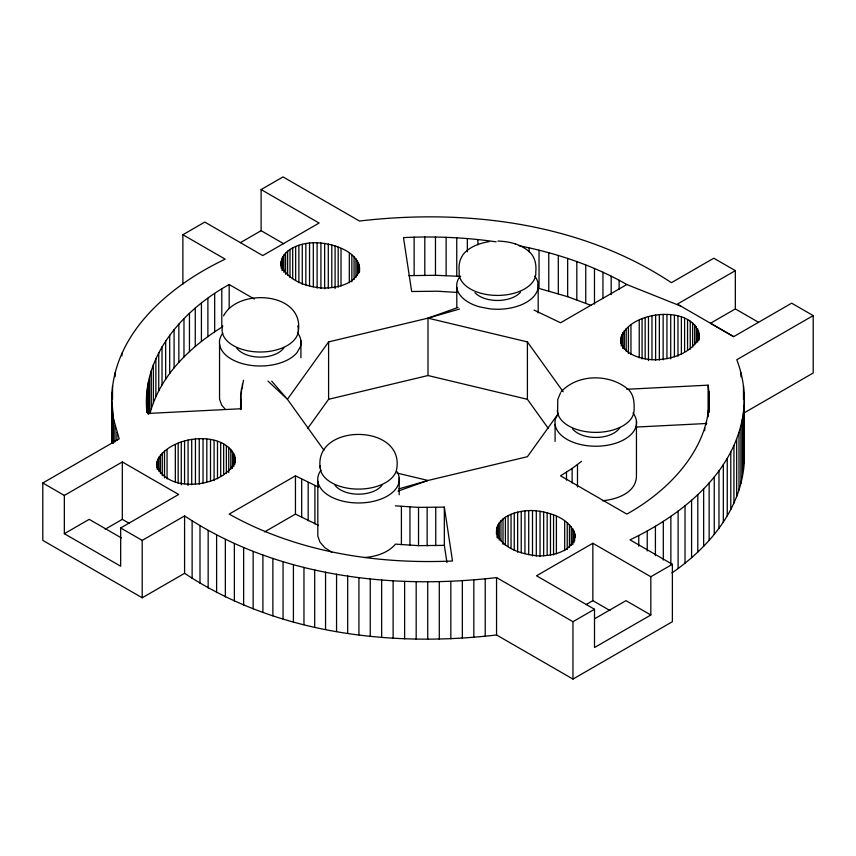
<?xml version="1.0" encoding="UTF-8"?>
<svg xmlns="http://www.w3.org/2000/svg" width="856" height="856" viewBox="0 0 856 856"><rect width="100%" height="100%" fill="white"/><g stroke="black" fill="none" stroke-linecap="round" stroke-linejoin="round"><path stroke-width="1.28" d="M146.858 411.704C141.368 356.075 183.484 309.637 229.183 284.524L254.328 299.033M626.731 389.266L708.094 385.157C716.643 441.268 672.495 488.819 626.817 514.092L560.541 475.829L572.14 468.489L581.513 461.363M111.687 443.322L111.687 399.271C112.639 333.187 170.012 285.358 225.181 259.165L182.874 234.737L182.874 284.128M671.907 572.953C708.468 547.701 741.007 509.609 744.089 463.524L744.089 406.129C745.095 390.357 742.441 374.457 736.791 359.723L813.2 315.607L813.2 373.002L743.736 413.106M744.089 463.524L744.313 399.452M240.557 409.361L240.793 393.835L243.521 380.267M359.477 272.101C361.532 250.904 329.935 242.173 313.317 242.772C299.215 242.944 277.772 250.776 281.346 268.41M359.584 267.233C357.99 283.753 337.221 288.119 323.504 288.065C307.764 287.263 288.226 281.046 281.346 265.735M496.523 529.179C497.539 547.894 523.241 554.881 538.884 555.897C552.602 555.951 573.37 551.585 574.965 535.064C570.438 517.88 548.45 511.524 532.496 510.54C518.04 510.187 494.811 516.05 496.523 534.519M120.664 527.959L178.658 494.479L122.322 461.951L64.339 495.431L64.339 533.695L120.664 566.223L120.664 527.959L142.203 540.393L184.586 515.922L184.586 573.317C275.45 633.536 390.165 647.404 496.555 634.97L572.964 679.086L672.377 621.702L672.377 564.307L629.995 539.836C683.634 514.328 738.995 469.602 744.089 406.129M156.776 463.321C164.277 435.437 228.499 427.294 235.325 459.64C227.824 487.524 163.614 495.656 156.776 463.321L156.776 467.323M620.675 342.978C620.621 310.46 697.918 301.644 699.224 337.96M698.913 340.142L699.224 335.285M149.939 413.641C159.847 375.977 189.679 347.269 221.79 327.217L221.79 288.954M698.913 337.478C691.284 353.817 669.916 360.13 652.957 359.745C640.299 359.028 621.809 354.127 620.675 338.976M560.487 392.925L557.77 399.463L557.62 412.667M223.555 315.875C238.182 287.413 304.533 292.078 298.305 331.4M558.305 413.726L555.705 418.242A40.788 23.551 0 0 0 600.463 446.072A40.788 23.551 0 0 0 632.991 413.063M459.544 309.037L428 318.143L328.597 341.908L287.423 399.303L323.932 450.203M307.614 428.546L328.597 399.303L328.597 341.908M558.487 413.384L527.403 456.697L428 480.473L398.982 488.84M466.017 251.418C460.239 256.404 458.249 264.279 459.244 271.641A38.338 22.138 0 0 0 497.026 295.427A38.338 22.138 0 0 0 535.77 272.165C536.584 264.879 535.064 256.971 529.415 251.846M561.033 391.898C577.607 373.655 609.847 373.612 628.079 389.309M466.798 250.722C473.165 245.554 481.072 242.89 489.086 241.649M182.874 234.737L204.787 222.089L262.771 255.559L319.106 223.042L261.112 189.561L261.112 230.692L283.71 243.735M261.112 189.561L283.036 176.914L359.445 221.03C465.835 208.596 580.55 222.464 671.414 282.683L713.797 258.212L735.336 270.646L735.336 308.909L710.48 323.258L733.474 336.536M240.429 242.644L261.112 230.692M184.586 573.317L142.203 597.788L42.8 540.393L42.8 482.998L119.209 438.882L113.57 419.194L111.687 399.271M64.339 533.695L89.184 519.346L121.381 537.932M105.181 529.243L122.322 519.346L129.224 523.326M318.411 487.064L295.459 475.829L229.183 514.092C296.636 552.013 375.934 564.393 452.503 561.012L444.339 507.116L418.531 507.383L395.333 505.843M680.659 306.041L626.817 284.524L560.541 322.776L534.101 310.086M264.611 531.897L295.459 514.092L318.336 525.295M735.336 270.646L677.342 304.126L733.678 336.654L791.661 303.174L813.2 315.607M592.844 543.26L536.519 575.788L594.503 609.258L594.503 647.521L650.838 615.004L650.838 576.741L592.844 543.26L592.844 600.655L609.986 610.553M585.953 604.636L592.844 600.655M184.586 515.922C275.45 576.142 390.165 590.009 496.555 577.586L572.964 621.702L594.503 609.258M650.838 576.741L672.377 564.307M594.941 618.578L625.982 600.655L650.838 615.004M328.597 399.303L428 375.527L428 318.143L458.024 307.465M397.976 491.141L428 480.473L397.013 473.058M602.303 500.749C616.416 499.615 636.308 492.885 636.447 475.99L636.447 420.992M364.538 557.545C375.88 556.614 387.918 552.987 395.536 544.127L418.531 545.647L444.339 545.368L446.928 562.467M636.072 427.058L706.756 423.485M496.116 241.831C465.482 237.401 434.409 236.085 403.497 237.594L411.661 291.5L437.47 291.222L457.029 292.41M408.815 275.643L435.469 275.29L460.721 276.37M497.892 241.071C508.785 241.435 520.127 243.928 528.623 251.15M519.132 245.736C556.657 253.248 593.529 265.435 626.817 284.524M428 318.143L527.403 341.908L563.141 391.727M428 375.527L527.403 399.303L548.386 428.546M514.895 243.714L515.494 243.864M591.207 305.421L567.656 296.679L539.034 288.429L539.034 250.166M735.336 308.909L758.32 322.188M42.8 482.998L64.339 495.431M331.818 552.227L324.745 547.637L319.973 542.137L317.822 536.113L317.822 481.115M267.949 381.059L287.423 399.303L271.705 381.145M225.289 409.296L221.693 405.156L219.553 399.142L219.553 344.133M628.914 390.047C634.157 395.568 634.382 403.454 634.061 410.591A38.338 22.138 0 0 1 595.605 432.376A38.338 22.138 0 0 1 557.384 410.452M146.858 401.154L147.906 413.448L241.274 408.74L240.557 398.81M744.228 454.183L744.313 456.847M744.11 392.786L744.11 399.452M743.479 386.12L743.479 399.463M743.447 412.795L743.447 470.19M742.377 419.44L742.377 476.835M740.975 372.852L740.975 376.854M740.9 426.063L740.9 483.458M738.995 432.644L738.995 490.039M736.674 439.182L736.674 496.576M733.945 445.676L733.945 503.06M730.799 452.096L730.799 509.491M727.258 458.452L727.258 515.847M723.32 464.722L723.32 522.117M718.976 470.907L718.976 528.302M714.246 477.006L714.246 534.401M709.143 397.452L709.143 411.971M709.143 482.987L709.143 540.382M708.822 391.299L708.822 412.41M708.575 409.767L708.575 412.41M708.094 385.157L708.094 416.819M706.393 422.019L706.393 424.651M704.702 428.096L704.702 430.739M703.653 488.862L703.653 546.256M699.117 333.091L699.117 337.093M698.603 330.919L698.603 340.26M697.801 494.618L697.801 552.013M697.683 328.779L697.683 342.132M696.377 326.725L696.377 342.732M694.687 324.756L694.687 344.775M692.632 322.905L692.632 346.926M691.595 500.257L691.595 557.641M690.246 321.193L690.246 349.216M687.561 319.63L687.561 350.329M685.025 505.746L685.025 563.141M684.597 318.261L684.597 351.623M681.387 317.073L681.387 354.448M677.973 316.099L677.973 356.139M678.113 511.096L678.113 568.491M674.41 315.34L674.41 356.717M670.869 516.296L670.869 564.35M670.708 314.815L670.708 358.857M666.942 314.516L666.942 358.557M663.304 521.347L663.304 560.049M663.143 314.452L663.143 359.83M659.345 314.634L659.345 360.012M655.61 315.051L655.61 360.43M655.418 526.226L655.418 555.598M651.972 315.693L651.972 359.734M648.473 316.56L648.473 360.601M647.232 530.945L647.232 550.964M645.167 317.64L645.167 359.017M642.075 318.924L642.075 358.964M639.239 320.39L639.239 357.765M638.758 535.481L638.758 546.16M630.958 325.173L630.958 354.534M628.411 326.81L628.411 353.507M626.196 328.597L626.196 351.281M624.324 330.502L624.324 349.195M622.815 332.524L622.815 348.542M621.702 334.621L621.702 345.3M621.296 343.342L621.296 346.017M620.985 336.783L620.985 343.459M619.123 280.244L619.123 289.489M611.173 276.146L611.173 294.625M602.945 272.229L602.945 298.616M594.471 268.484L594.471 304.105M585.75 264.932L585.75 303.195M577.49 464.594L577.49 487.021M576.816 261.572L576.816 299.835M574.965 535.064L574.965 537.729M574.654 532.871L574.654 540.874M573.937 530.709L573.937 542.725M572.964 621.702L572.964 679.086M572.825 528.612L572.825 544.63M572.14 468.489L572.14 482.998M571.316 526.59L571.316 545.283M569.443 524.685L569.443 547.369M567.656 258.416L567.656 296.679M567.228 522.898L567.228 549.595M566.49 472.234L566.49 480.152M564.682 521.261L564.682 550.622M558.305 255.463L558.305 293.726M556.4 516.478L556.4 553.853M555.084 424.373L555.084 441.396M553.565 515.012L553.565 555.052M550.472 513.728L550.472 555.105M548.76 252.713L548.76 290.976M547.166 512.648L547.166 555.362M543.667 511.781L543.667 555.822M540.029 511.139L540.029 556.518M538.178 284.01L538.178 312.825M536.295 510.722L536.295 556.1M532.496 510.54L532.496 555.918M529.158 247.844L529.158 251.803M528.698 510.604L528.698 554.645M527.403 341.908L527.403 399.303M524.921 510.904L524.921 553.607M521.229 511.428L521.229 552.805M517.655 512.188L517.655 552.227M514.253 513.161L514.253 550.536M511.043 514.349L511.043 547.712M508.079 515.719L508.079 546.417M505.393 517.281L505.393 545.304M503.007 518.993L503.007 544.352M500.953 520.844L500.953 540.864M499.262 522.813L499.262 540.157M497.946 524.867L497.946 538.221M497.036 527.007L497.036 537.686M496.555 577.586L496.555 634.97M485.224 578.913L485.224 636.297M477.873 239.552L477.873 244.827M473.817 579.994L473.817 637.388M467.344 238.567L467.344 251.771M462.347 580.839L462.347 638.234M456.751 237.829L456.751 276.092M456.804 287.402L456.804 307.047M450.834 581.449L450.834 638.843M446.126 237.315L446.126 275.579M444.339 507.116L444.339 545.368M439.289 581.802L439.289 639.197M435.747 507.426L435.747 545.689M435.469 237.037L435.469 275.29M427.733 581.92L427.733 639.314M427.144 507.522L427.144 545.786M424.801 236.984L424.801 275.247M418.531 507.383L418.531 545.647M416.177 581.791L416.177 639.186M414.133 237.176L414.133 275.439M409.949 507.02L409.949 545.283M404.631 581.427L404.631 638.822M401.4 506.431L401.4 544.694M399.196 477.734L399.196 494.757M393.118 580.807L393.118 638.202M381.648 579.951L381.648 637.346M370.252 578.849L370.252 636.243M359.274 265.039L359.274 271.716M358.921 577.511L358.921 634.906M358.557 262.888L358.557 273.556M357.444 260.78L357.444 275.461M355.935 258.769L355.935 277.451M354.063 256.854L354.063 279.538M351.848 255.067L351.848 281.763M349.302 253.43L349.302 282.801M347.686 575.938L347.686 633.333M341.02 248.647L341.02 286.022M338.184 247.181L338.184 287.22M336.558 574.13L336.558 631.514M335.092 245.897L335.092 288.611M331.786 244.816L331.786 287.53M328.287 243.949L328.287 288.001M325.558 572.076L325.558 629.47M324.649 243.307L324.649 288.686M320.914 242.89L320.914 288.269M320.23 468.093C313.531 422.95 404.182 423.292 396.756 468.617A38.338 22.138 0 0 1 356.15 489.054A38.338 22.138 0 0 1 320.23 465.867M317.116 242.719L317.116 288.098M314.922 485.609L314.922 523.872M314.687 569.807L314.687 627.191M313.317 242.772L313.317 286.824M309.54 243.072L309.54 285.786M308.171 482.527L308.171 520.78M305.849 243.596L305.849 284.973M303.966 567.303L303.966 624.687M302.275 244.356L302.275 284.395M301.687 479.264L301.687 517.516M300.916 340.752L300.916 357.776M298.872 245.33L298.872 282.705M295.662 246.517L295.662 279.891M295.459 475.829L295.459 514.092M293.415 564.564L293.415 621.959M292.699 247.898L292.699 278.596M290.002 249.449L290.002 277.472M287.627 251.161L287.627 275.183M285.572 253.012L285.572 274.369M283.882 254.981L283.882 272.336M283.047 561.622L283.047 619.016M282.566 257.046L282.566 270.389M282.063 267.896L282.063 270.56M281.656 259.175L281.656 268.517M281.143 261.348L281.143 265.36M272.871 558.454L272.871 615.849M262.899 555.073L262.899 612.468M253.151 551.489L253.151 608.884M243.639 547.69L243.639 605.085M242.451 383.948L242.451 387.907M241.424 388.881L241.424 392.84M240.793 393.835L240.793 409.671M235.218 457.436L235.218 462.775M234.704 455.264L234.704 464.605M234.362 543.71L234.362 601.094M233.795 453.134L233.795 466.477M232.479 451.069L232.479 468.425M230.788 449.1L230.788 469.12M229.183 284.524L229.183 308.267M228.734 447.249L228.734 472.608M226.359 445.537L226.359 473.561M225.353 539.526L225.353 596.921M223.662 443.986L223.662 474.684M220.698 442.606L220.698 475.979M217.488 441.429L217.488 478.793M216.611 535.15L216.611 592.545M214.685 293.555L214.685 331.818M214.086 440.444L214.086 480.484M210.512 439.684L210.512 481.061M208.158 530.602L208.158 587.997M207.89 298.305L207.89 336.558M206.82 439.16L206.82 481.875M203.043 438.861L203.043 482.912M201.417 303.195L201.417 341.458M199.994 525.873L199.994 583.268M199.245 438.807L199.245 484.186M195.446 438.978L195.446 484.357M195.264 308.224L195.264 346.487M192.129 520.983L192.129 578.378M191.712 439.396L191.712 484.774M189.444 313.392L189.444 351.645M188.074 440.038L188.074 485.416M184.575 440.904L184.575 483.619M183.976 318.678L183.976 356.931M181.269 441.985L181.269 484.699M178.851 324.071L178.851 362.334M178.176 443.269L178.176 483.308M175.341 444.735L175.341 482.11M174.089 329.581L174.089 367.845M169.691 335.199L169.691 373.462M167.059 449.518L167.059 478.889M165.668 340.902L165.668 379.165M164.513 451.155L164.513 477.851M162.298 452.942L162.298 475.636M162.019 346.691L162.019 384.954M160.425 454.857L160.425 473.539M158.916 456.869L158.916 471.549M158.745 352.554L158.745 390.817M157.804 458.976L157.804 469.655M157.087 461.127L157.087 469.142M155.867 358.482L155.867 396.745M153.385 364.474L153.385 402.727M151.298 370.509L151.298 408.772M149.607 376.587L149.607 413.534M148.313 382.707L148.313 414.368M147.425 388.838L147.425 412.592M147.179 407.306L147.179 412.581M146.932 394.99L146.932 412.143M142.203 540.393L142.203 597.788M122.322 461.951L122.322 519.346M121.937 353.196L121.937 355.861M116.919 432.366L116.919 440.369M115.057 372.745L115.057 376.758M115.036 425.796L115.036 441.814M113.57 419.194L113.57 443.226M112.532 385.981L112.532 399.324M112.521 412.571L112.521 443.269M111.901 392.615L111.901 399.292M111.901 405.926L111.901 443.301M397.045 471.71A40.788 23.551 0 0 1 356.984 502.954A40.788 23.551 0 0 1 321.075 470.072M222.806 333.091A40.788 23.551 0 0 0 243.232 363.854A40.788 23.551 0 0 0 296.936 352.726L300.296 346.894A40.788 23.551 0 0 0 297.471 332.824M534.722 276.092A40.788 23.551 0 0 1 529.457 300.328A40.788 23.551 0 0 1 489.793 308.834L479.681 306.897A40.788 23.551 0 0 1 460.057 276.36M283.871 347.868A25.423 14.68 0 0 1 260.203 357.123A25.423 14.68 0 0 1 236.577 347.825M382.161 485.01A25.562 14.755 0 0 1 358.204 494.18A25.562 14.755 0 0 1 334.632 484.689M520.491 292.153A25.562 14.755 0 0 1 497.989 300.456A25.562 14.755 0 0 1 474.941 292.656M619.947 427.465A25.562 14.755 0 0 1 596.964 437.427A25.562 14.755 0 0 1 572.461 428.749M297.717 325.89A38.145 22.021 0 0 1 260.181 352.009A38.145 22.021 0 0 1 222.785 325.836"/></g></svg>
